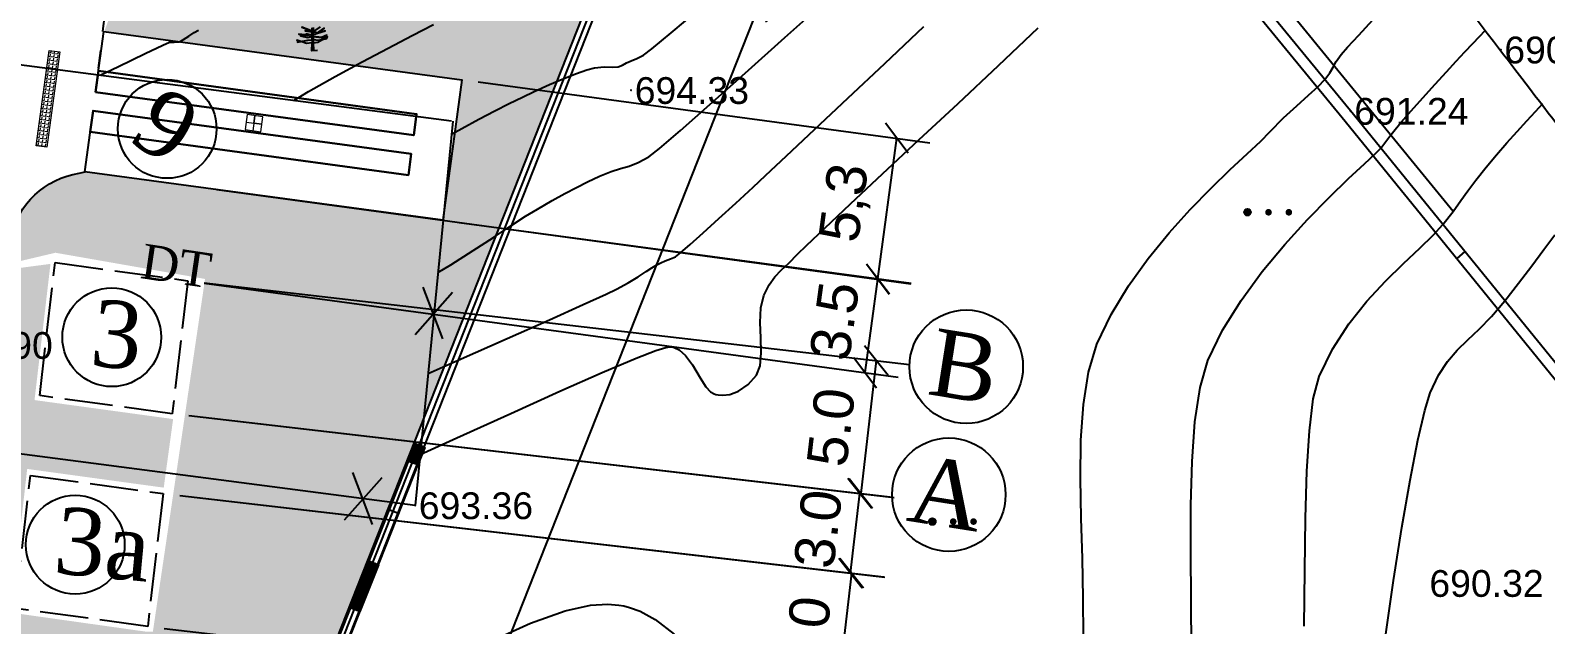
# Model space of a CAD drawing. Header units: feet. Extents: x 3381 to 683417, y 675186 to 4372291.
# Drawn here: x 682741.9 to 682798.5, y 4371968.5 to 4371990.7 of the extents above; entities that cross this region are included whole.
import ezdxf

# ---------------------------------------------------------------- set-up
doc = ezdxf.new("R2010")
doc.units = ezdxf.units.FT
doc.header["$MEASUREMENT"] = 0
doc.header["$PDMODE"] = 34
doc.header["$PDSIZE"] = 0.01
doc.linetypes.add('ACAD_ISO02W100', pattern=[15, 12, -3])
doc.linetypes.add('DUZ', pattern=[0])
doc.layers.get('0').update_dxf_attribs({"linetype": 'CONTINUOUS'})
doc.layers.get('Defpoints').update_dxf_attribs({"linetype": 'CONTINUOUS'})
for name, color, linetype in [('0_Point_Height', 2, 'CONTINUOUS'), ('0_Point_Point', 7, 'CONTINUOUS'), ('Aqaclar', 3, 'CONTINUOUS'), ('col bitkisi', 7, 'CONTINUOUS'), ('Layer8', 7, 'CONTINUOUS'), ('Yazilar', 7, 'CONTINUOUS'), ('yol', 7, 'CONTINUOUS')]:
    doc.layers.add(name, color=color, linetype=linetype)
for name, color, linetype, lineweight in [('ANA HORIZONTAL', 24, 'CONTINUOUS', 30), ('das tikili', 5, 'CONTINUOUS', 0), ('HORIZANTAL', 24, 'CONTINUOUS', 13)]:
    doc.layers.add(name, color=color, linetype=linetype, lineweight=lineweight)
doc.styles.get("Standard").update_dxf_attribs({"font": 'arial.ttf', "height": 1.5})
doc.styles.add('style5', font='arialazlat.ttf', dxfattribs={"height": 400})
doc.dimstyles.new('ISO-25', dxfattribs={"dimtxt": 1.5, "dimasz": 1, "dimexe": 1.25, "dimexo": 0.625, "dimtad": 1, "dimtxsty": 'Standard', "dimblk": 'OBLIQUE', "dimcen": 2.5, "dimadec": 0, "dimazin": 0, "dimtfac": 1, "dimtmove": 0, "dimatfit": 3, "dimldrblk": 'OBLIQUE', "dimfxl": 1, "dimarcsym": 0})

# ---------------------------------------------------------------- blocks, each defined once
blk = doc.blocks.new('gho09')
at = {"layer": 'yol', "lineweight": 20, "ltscale": 0.4}
h = blk.add_hatch(dxfattribs=at)
h.set_pattern_fill('ANGLE', color=256, scale=0.02)
h.set_pattern_definition([(0, (0, 0), (0, 0.1397), [0.1016, -0.0381]), (90, (0, 0), (-0.1397, 0), [0.1016, -0.0381])])
h.paths.add_polyline_path([(6099.173, 5735.746), (6095.576, 5735.746), (6095.576, 5736.146), (6099.173, 5736.146)])
for points in [[(6099.173, 5735.746), (6095.576, 5735.746), (6095.576, 5736.146), (6099.173, 5736.146)], [(6097.791, 5728.494), (6097.225, 5728.494), (6097.225, 5727.904), (6097.791, 5727.904)]]:
    blk.add_lwpolyline(points, close=True, dxfattribs=at)
at = {"layer": 'yol', "lineweight": 30, "ltscale": 0.4}
for points in [[(6096.362, 5734.218), (6096.362, 5722.218), (6097.162, 5722.218), (6097.162, 5734.218)], [(6097.862, 5734.218), (6097.862, 5722.218), (6098.662, 5722.218), (6098.662, 5734.218)]]:
    blk.add_lwpolyline(points, close=True, dxfattribs=at)
at = {"layer": 'yol', "lineweight": 20, "ltscale": 0.4}
blk.add_lwpolyline([(6097.508, 5728.494), (6097.508, 5727.904), (6097.508, 5728.199), (6097.791, 5728.199), (6097.225, 5728.199)], dxfattribs=at)
blk = doc.blocks.new('_Oblique')
at = {"color": 0, "linetype": 'ByBlock', "lineweight": -2}
blk.add_line((-0.5, -0.5), (0.5, 0.5), dxfattribs=at)
blk = doc.blocks.new('*D48')
at = {"color": 0, "lineweight": -2, "transparency": 16777216}
for p, q in [((682764.322, 4371993.59), (682770.297, 4371991.229)), ((682737.134, 4371910.689), (682769.134, 4371991.689)), ((682732.322, 4371912.59), (682738.297, 4371910.229))]:
    blk.add_line(p, q, dxfattribs=at)
at = {"layer": 'Defpoints', "color": 0, "lineweight": 30, "transparency": 16777216}
for p in [(682763.741, 4371993.819), (682769.134, 4371991.689), (682731.741, 4371912.819)]:
    blk.add_point(p, dxfattribs=at)
at = {"color": 0, "lineweight": -2, "transparency": 16777216}
for p, rotation in [((682769.134, 4371991.689), 68.44292071496228), ((682737.134, 4371910.689), 248.4429207149623)]:
    blk.add_blockref('_Oblique', p, dxfattribs=dict(at, rotation=rotation))
at = {"color": 0, "lineweight": 25, "transparency": 16777216, "insert": (682751.715, 4371951.749), "char_height": 1.5, "attachment_point": 5, "rotation": 68.4429}
blk.add_mtext('87,09', dxfattribs=at)
blk = doc.blocks.new('*D56')
at = {"color": 0, "lineweight": -2, "transparency": 16777216}
for p, q in [((682748.391, 4371981.303), (682774.745, 4371978.251)), ((682773.504, 4371978.395), (682772.928, 4371973.427)), ((682747.815, 4371976.335), (682774.17, 4371973.283))]:
    blk.add_line(p, q, dxfattribs=at)
at = {"layer": 'Defpoints', "color": 0, "lineweight": 30, "transparency": 16777216}
for p in [(682747.77, 4371981.375, 243.171), (682747.194, 4371976.407, 243.171), (682772.928, 4371973.427)]:
    blk.add_point(p, dxfattribs=at)
at = {"color": 0, "lineweight": -2, "transparency": 16777216}
for p, rotation in [((682773.504, 4371978.395), 83.39454021182124), ((682772.928, 4371973.427), 263.3945402118212)]:
    blk.add_blockref('_Oblique', p, dxfattribs=dict(at, rotation=rotation))
at = {"color": 0, "lineweight": 25, "transparency": 16777216, "insert": (682771.815, 4371975.902), "char_height": 1.5, "attachment_point": 5, "rotation": 83.3945}
blk.add_mtext('{\\fArial|b0|i0|c238|p34;5.0}', dxfattribs=at)
blk = doc.blocks.new('*D57')
at = {"color": 0, "lineweight": -2, "transparency": 16777216}
for p, q in [((682747.47, 4371973.355), (682773.827, 4371970.302)), ((682772.01, 4371965.478), (682772.585, 4371970.446)), ((682746.895, 4371968.387), (682773.251, 4371965.335))]:
    blk.add_line(p, q, dxfattribs=at)
at = {"layer": 'Defpoints', "color": 0, "lineweight": 30, "transparency": 16777216}
for p in [(682746.849, 4371973.426, 243.171), (682772.585, 4371970.446), (682746.274, 4371968.459, 243.171)]:
    blk.add_point(p, dxfattribs=at)
at = {"color": 0, "lineweight": -2, "transparency": 16777216}
for p, rotation in [((682772.585, 4371970.446), 83.39454021314612), ((682772.01, 4371965.478), 263.3945402131461)]:
    blk.add_blockref('_Oblique', p, dxfattribs=dict(at, rotation=rotation))
at = {"color": 0, "lineweight": 25, "transparency": 16777216, "insert": (682770.916, 4371968.122), "char_height": 1.5, "attachment_point": 5, "rotation": 83.3945}
blk.add_mtext('{\\fArial|b0|i0|c238|p34;5.0}', dxfattribs=at)
blk = doc.blocks.new('*D58')
at = {"color": 0, "lineweight": -2, "transparency": 16777216}
for p, q in [((682747.815, 4371976.335), (682774.127, 4371973.288)), ((682747.47, 4371973.355), (682773.782, 4371970.308)), ((682772.54, 4371970.451), (682772.885, 4371973.432))]:
    blk.add_line(p, q, dxfattribs=at)
at = {"layer": 'Defpoints', "color": 0, "lineweight": 30, "transparency": 16777216}
for p in [(682747.194, 4371976.407, 243.171), (682746.849, 4371973.426, 243.171), (682772.885, 4371973.432)]:
    blk.add_point(p, dxfattribs=at)
at = {"color": 0, "lineweight": -2, "transparency": 16777216}
for p, rotation in [((682772.885, 4371973.432), 83.39454021172371), ((682772.54, 4371970.451), 263.3945402117237)]:
    blk.add_blockref('_Oblique', p, dxfattribs=dict(at, rotation=rotation))
at = {"color": 0, "lineweight": 25, "transparency": 16777216, "insert": (682771.331, 4371972.102), "char_height": 1.5, "attachment_point": 5, "rotation": 83.3945}
blk.add_mtext('{\\fArial|b0|i0|c238|p34;3.0}', dxfattribs=at)
blk = doc.blocks.new('*D59')
at = {"color": 0, "lineweight": -2, "transparency": 16777216}
for p, q in [((682758.625, 4371988.804), (682775.51, 4371986.534)), ((682773.565, 4371981.448), (682774.271, 4371986.701)), ((682757.919, 4371983.551), (682774.804, 4371981.281))]:
    blk.add_line(p, q, dxfattribs=at)
at = {"layer": 'Defpoints', "color": 0, "lineweight": 30, "transparency": 16777216}
for p in [(682758.006, 4371988.887, 931.185), (682774.271, 4371986.701), (682757.3, 4371983.635, 931.185)]:
    blk.add_point(p, dxfattribs=at)
at = {"color": 0, "lineweight": -2, "transparency": 16777216}
for p, rotation in [((682774.271, 4371986.701), 82.34300490597937), ((682773.565, 4371981.448), 262.3430049059794)]:
    blk.add_blockref('_Oblique', p, dxfattribs=dict(at, rotation=rotation))
at = {"color": 0, "lineweight": 25, "transparency": 16777216, "insert": (682772.405, 4371984.278), "char_height": 1.5, "attachment_point": 5, "rotation": 82.343}
blk.add_mtext('5,3', dxfattribs=at)
blk = doc.blocks.new('*D62')
at = {"color": 0, "lineweight": -2, "transparency": 16777216}
for p, q in [((682748.862, 4371984.779), (682774.8, 4371981.262)), ((682748.389, 4371981.291), (682774.327, 4371977.774)), ((682773.089, 4371977.942), (682773.562, 4371981.43))]:
    blk.add_line(p, q, dxfattribs=at)
at = {"layer": 'Defpoints', "color": 0, "lineweight": 30, "transparency": 16777216}
for p in [(682748.243, 4371984.863, 931.185), (682747.77, 4371981.375, 243.171), (682773.562, 4371981.43)]:
    blk.add_point(p, dxfattribs=at)
at = {"color": 0, "lineweight": -2, "transparency": 16777216}
for p, rotation in [((682773.562, 4371981.43), 82.27822931678767), ((682773.089, 4371977.942), 262.2782293167877)]:
    blk.add_blockref('_Oblique', p, dxfattribs=dict(at, rotation=rotation))
at = {"color": 0, "lineweight": 25, "transparency": 16777216, "insert": (682771.946, 4371979.873), "char_height": 1.5, "attachment_point": 5, "rotation": 82.2782}
blk.add_mtext('{\\fArial|b0|i0|c238|p34;3.5}', dxfattribs=at)
blk = doc.blocks.new('*D32')
at = {"color": 0, "lineweight": -2, "transparency": 16777216}
blk.add_arc((682740.56, 4371935.687), 7.21, 68.4429, 172.4341, dxfattribs=at)
at = {"layer": 'Defpoints', "color": 0, "lineweight": 30, "transparency": 16777216}
for p in [(682763.481, 4371993.705), (682643.941, 4371948.521), (682738.925, 4371942.709), (682740.595, 4371935.683), (682731.623, 4371913.064)]:
    blk.add_point(p, dxfattribs=at)
at = {"color": 0, "lineweight": -2, "transparency": 16777216}
for p, rotation in [((682743.209, 4371942.393), 338.4429207151824), ((682733.413, 4371936.637), 262.434139284192)]:
    blk.add_blockref('_Oblique', p, dxfattribs=dict(at, rotation=rotation))
at = {"color": 0, "lineweight": 25, "transparency": 16777216, "insert": (682736.203, 4371943.103), "char_height": 1.5, "attachment_point": 5, "rotation": 30.4385}
blk.add_mtext('104°', dxfattribs=at)

msp = doc.modelspace()

# ---------------------------------------------------------------- hatches: boundary and pattern name
at = {"lineweight": 25}
h = msp.add_hatch(dxfattribs=at)
h.set_pattern_fill('GRASS', color=3)
h.set_pattern_definition([(90, (1845.1116, -2920.28305), (-0.707106781, 0.707106781), [0.1875, -1.226713563]), (45, (1845.1116, -2920.283), (-0.70710678119, 0.70710678119), [0.1875, -0.8125]), (135, (1845.1116, -2920.283), (-0.70710678119, -0.70710678119), [0.1875, -0.8125])])
edge = h.paths.add_edge_path(flags=16)
edge.add_arc((682658.082, 4371956.212), 3.56, 0, 360)
edge = h.paths.add_edge_path()
edge.add_line((682660.874, 4371958.42), (682665.412, 4371957.812))
edge.add_line((682665.412, 4371957.812), (682665.799, 4371960.701))
edge.add_line((682665.799, 4371960.701), (682658.472, 4371961.691))
edge.add_line((682658.472, 4371961.691), (682660.613, 4371977.547))
edge.add_line((682660.613, 4371977.547), (682668.986, 4371976.416))
edge.add_line((682668.986, 4371976.416), (682669.713, 4371981.799))
edge.add_line((682669.713, 4371981.799), (682665.061, 4371982.471))
edge.add_line((682665.061, 4371982.471), (682665.875, 4371988.112))
edge.add_line((682665.875, 4371988.112), (682673.997, 4371986.959))
edge.add_line((682673.997, 4371986.959), (682677.743, 4372014.074))
edge.add_line((682677.743, 4372014.074), (682677.836, 4372014.764))
edge.add_line((682677.836, 4372014.764), (682677.566, 4372014.27))
edge.add_line((682677.566, 4372014.27), (682640.028, 4371940.941))
edge.add_line((682640.028, 4371940.941), (682731.623, 4371913.064))
edge.add_line((682731.623, 4371913.064), (682763.481, 4371993.705))
edge.add_line((682763.481, 4371993.705), (682756.37, 4371996.426))
edge.add_line((682756.37, 4371996.426), (682754.616, 4371991.842))
edge.add_line((682754.616, 4371991.842), (682746.252, 4371994.776))
edge.add_arc((682905.681, 4371929.891), 172.127, 157.85455, 159.31778)
edge.add_line((682744.647, 4371990.683), (682758.012, 4371988.887))
edge.add_line((682758.012, 4371988.887), (682757.27, 4371983.639))
edge.add_line((682757.27, 4371983.639), (682743.941, 4371985.446))
edge.add_arc((682744.241, 4371982.305), 3.155, 95.4615, 167.5925)
edge.add_line((682741.16, 4371982.983), (682741.16, 4371982.028))
edge.add_line((682741.16, 4371982.028), (682742.827, 4371982.421))
edge.add_line((682742.827, 4371982.421), (682748.418, 4371981.442))
edge.add_line((682748.418, 4371981.442), (682746.468, 4371968.259))
edge.add_line((682746.468, 4371968.259), (682746.249, 4371968.259))
edge.add_line((682746.249, 4371968.259), (682741.16, 4371968.976))
edge.add_line((682741.16, 4371968.976), (682741.771, 4371974.344))
edge.add_line((682741.771, 4371974.344), (682746.874, 4371973.645))
edge.add_line((682746.874, 4371973.645), (682747.225, 4371976.207))
edge.add_line((682747.225, 4371976.207), (682742.045, 4371976.917))
edge.add_line((682742.045, 4371976.917), (682742.641, 4371982.005))
edge.add_line((682742.641, 4371982.005), (682741.06, 4371981.796))
edge.add_line((682741.06, 4371981.796), (682739.004, 4371965.83))
edge.add_line((682739.004, 4371965.83), (682747.74, 4371964.621))
edge.add_line((682747.74, 4371964.621), (682746.909, 4371957.265))
edge.add_line((682746.909, 4371957.265), (682738.126, 4371958.481))
edge.add_line((682738.126, 4371958.481), (682737.747, 4371955.83))
edge.add_line((682737.747, 4371955.83), (682731.62, 4371956.634))
edge.add_arc((682731.183, 4371946.643), 10, 87.4993, 110.7786)
edge.add_line((682727.636, 4371955.993), (682737.385, 4371954.567))
edge.add_line((682737.385, 4371954.567), (682736.758, 4371951.072))
edge.add_line((682736.758, 4371951.072), (682733.448, 4371951.598))
edge.add_line((682733.448, 4371951.598), (682733.841, 4371954.672))
edge.add_line((682733.841, 4371954.672), (682731.31, 4371955.007))
edge.add_line((682731.31, 4371955.007), (682730.905, 4371951.945))
edge.add_line((682730.905, 4371951.945), (682727.581, 4371952.385))
edge.add_line((682727.581, 4371952.385), (682727.933, 4371955.482))
edge.add_line((682727.933, 4371955.482), (682727.139, 4371955.789))
edge.add_arc((682731.353, 4371946.431), 10.263, 114.2395, 179.0096)
edge.add_line((682721.091, 4371946.608), (682720.741, 4371943.972))
edge.add_line((682720.741, 4371943.972), (682717.755, 4371944.299))
edge.add_line((682717.755, 4371944.299), (682716.874, 4371939.436))
edge.add_line((682716.874, 4371939.436), (682708.165, 4371940.649))
edge.add_line((682708.165, 4371940.649), (682708.852, 4371945.55))
edge.add_line((682708.852, 4371945.55), (682701.926, 4371946.469))
edge.add_line((682701.926, 4371946.469), (682702.361, 4371949.743))
edge.add_arc((682699.387, 4371950.138), 3, 352.4412, 442.1402)
edge.add_line((682699.797, 4371953.11), (682687.911, 4371954.75))
edge.add_line((682687.911, 4371954.75), (682686.64, 4371945.333))
edge.add_line((682686.64, 4371945.333), (682679.337, 4371946.312))
edge.add_line((682679.337, 4371946.312), (682680.591, 4371955.761))
edge.add_line((682680.591, 4371955.761), (682677.575, 4371956.183))
edge.add_line((682677.575, 4371956.183), (682676.314, 4371946.678))
edge.add_line((682676.314, 4371946.678), (682674.884, 4371946.953))
edge.add_line((682674.884, 4371946.953), (682664.163, 4371948.496))
edge.add_line((682664.163, 4371948.496), (682665.212, 4371956.326))
edge.add_line((682665.212, 4371956.326), (682661.592, 4371956.811))
edge.add_arc((682658.082, 4371956.212), 3.56, 9.688, 38.3434)
h = msp.add_hatch(dxfattribs=at)
h.set_pattern_fill('ANSI31', scale=0.3, angle=76.6288)
h.set_pattern_definition([(121.628787469, (4781736.289475, 2693466.49473), (-0.03192988339517, -0.01966551668202), [])])
h.paths.add_polyline_path([(682756.001, 4371974.636), (682756.272, 4371975.288), (682756.63, 4371975.146), (682756.378, 4371974.501)])
h = msp.add_hatch(dxfattribs=at)
h.set_pattern_fill('ANSI31', scale=0.3, angle=76.0049)
h.set_pattern_definition([(121.004872172, (4763213.553996, 2648926.072736), (-0.0321421312917, -0.01931666109934), [])])
h.paths.add_polyline_path([(682753.842, 4371969.151), (682754.538, 4371970.908), (682754.899, 4371970.764), (682754.209, 4371969.014)])
at = {"layer": 'col bitkisi', "lineweight": 25, "ltscale": 1.5}
h = msp.add_hatch(color=256, dxfattribs=at)
edge = h.paths.add_edge_path()
edge.add_arc((682787.379, 4371983.933), 0.125, 0, 360)
h = msp.add_hatch(color=256, dxfattribs=at)
edge = h.paths.add_edge_path()
edge.add_arc((682788.162, 4371983.933), 0.125, 0, 360)
h = msp.add_hatch(color=256, dxfattribs=at)
edge = h.paths.add_edge_path()
edge.add_arc((682788.921, 4371983.933), 0.125, 0, 360)
h = msp.add_hatch(color=256, dxfattribs=at)
edge = h.paths.add_edge_path()
edge.add_arc((682775.597, 4371972.376), 0.125, 0, 360)
h = msp.add_hatch(color=256, dxfattribs=at)
edge = h.paths.add_edge_path()
edge.add_arc((682776.38, 4371972.376), 0.125, 0, 360)
h = msp.add_hatch(color=256, dxfattribs=at)
edge = h.paths.add_edge_path()
edge.add_arc((682777.139, 4371972.376), 0.125, 0, 360)

# ---------------------------------------------------------------- linework, layer by layer
at = {"color": 7, "lineweight": 25}
for p, q in [((682744.51, 4371989.982, 452.353), (682744.421, 4371989.323, 452.353)), ((682755.286, 4371972.83), (682755.649, 4371972.691))]:
    msp.add_line(p, q, dxfattribs=at)
at = {"linetype": 'Continuous', "lineweight": 25}
msp.add_line((682795.498, 4371982.467), (682795.194, 4371982.207), dxfattribs=at)
at = {"color": 1, "lineweight": 25}
for p, q in [((682756.561, 4371981.135, 697.5), (682757.297, 4371979.202)), ((682756.268, 4371979.365), (682757.671, 4371980.954)), ((682753.633, 4371972.437), (682755.035, 4371974.026)), ((682753.925, 4371974.206, 697.5), (682754.661, 4371972.273))]:
    msp.add_line(p, q, dxfattribs=at)
at = {"color": 7, "lineweight": 25}
for points in [[(682751.627, 4371998.67), (682764.001, 4371993.934), (682731.859, 4371912.574), (682639.454, 4371940.698), (682682.645, 4372025.07), (682742.284, 4372002.245)], [(682751.484, 4371998.296), (682763.481, 4371993.705), (682731.623, 4371913.064), (682640.028, 4371940.941), (682682.837, 4372024.568), (682742.141, 4372001.872)], [(682742.393, 4372001.805), (682742.568, 4372002.166), (682717.245, 4372011.848), (682678.351, 4372016.681), (682643.305, 4371948.218), (682740.854, 4371935.23), (682756.631, 4371975.146), (682756.272, 4371975.288), (682740.595, 4371935.683), (682643.941, 4371948.521), (682678.63, 4372016.248), (682717.144, 4372011.474), (682742.393, 4372001.805)], [(682756.001, 4371974.636), (682756.272, 4371975.288), (682756.63, 4371975.146), (682756.376, 4371974.502), (682756.001, 4371974.636)], [(682753.842, 4371969.151), (682754.538, 4371970.908), (682754.899, 4371970.765), (682754.207, 4371969.015), (682753.842, 4371969.151)]]:
    msp.add_lwpolyline(points, dxfattribs=at)
at = {"color": 1, "lineweight": 25}
msp.add_lwpolyline([(682639.741, 4371940.819), (682682.741, 4372024.819), (682763.741, 4371993.819), (682731.741, 4371912.819)], close=True, dxfattribs=at)
at = {"linetype": 'Continuous', "lineweight": 25, "elevation": 687.196}
for points in [[(682823.933, 4371946.661), (682800.23, 4371976.01), (682790.92, 4371987.466), (682780.168, 4372000.56), (682776.544, 4372004.818)], [(682824.254, 4371946.9), (682800.541, 4371976.261), (682791.23, 4371987.719), (682780.476, 4372000.815), (682776.886, 4372005.109)]]:
    msp.add_lwpolyline(points, dxfattribs=at)
at = {"color": 7, "lineweight": 25, "elevation": 690.5}
msp.add_lwpolyline([(682795.057, 4371983.968), (682781.179, 4372000.936, 0.310246), (682770.31, 4372004.103), (682750.036, 4371997.426, 0.287294), (682744.61, 4371990.894), (682744.583, 4371990.692)], format="xyb", dxfattribs=at)
at = {"color": 7, "lineweight": 25, "elevation": 931.185}
msp.add_lwpolyline([(682744.325, 4371988.421), (682744.632, 4371990.685), (682758.012, 4371988.887), (682757.3, 4371983.635), (682743.922, 4371985.449), (682744.231, 4371987.728)], dxfattribs=at)
at = {"color": 7, "lineweight": 25}
msp.add_lwpolyline([(682737.747, 4371955.83), (682741.16, 4371982.983, -0.312203), (682743.711, 4371985.392), (682743.941, 4371985.446)], format="xyb", dxfattribs=at)
at = {"color": 7, "linetype": 'ACAD_ISO02W100', "lineweight": 25, "ltscale": 0.15, "elevation": 243.171}
for points in [[(682742.815, 4371982.052), (682747.77, 4371981.375), (682747.194, 4371976.407), (682742.239, 4371977.084), (682742.815, 4371982.052)], [(682741.319, 4371969.135), (682741.894, 4371974.103), (682746.849, 4371973.426), (682746.274, 4371968.459), (682741.319, 4371969.135)]]:
    msp.add_lwpolyline(points, dxfattribs=at)
at = {"color": 7, "linetype": 'DUZ', "lineweight": 25}
for centre, radius in [((682747.003, 4371987.048, 1622.185), 1.846), ((682744.932, 4371979.266, -490.539), 1.846), ((682776.865, 4371978.163), 2.121), ((682776.216, 4371973.383, 243.171), 2.121), ((682743.567, 4371971.515, -1131.832), 1.846)]:
    msp.add_circle(centre, radius, dxfattribs=at)
at = {"linetype": 'Continuous', "lineweight": 25}
msp.add_open_spline([(682691.713, 4372146.789), (682693.534, 4372143.319), (682699.84, 4372131.301), (682709.737, 4372113.319), (682723.732, 4372094.055), (682734.503, 4372073.857), (682745.466, 4372055.972), (682754.594, 4372038.568), (682768.009, 4372020.047), (682784.609, 4372005.758), (682796.144, 4371990.921), (682804.074, 4371980.439), (682815.392, 4371968.52), (682823.641, 4371957.828), (682828.085, 4371952.068)], degree=3, knots=[0, 0, 0, 0, 11.75951, 40.72321, 61.46233, 83.054979, 109.290717, 124.392744, 141.962718, 177.533008, 189.558821, 198.276488, 216.955448, 238.768866, 238.768866, 238.768866, 238.768866], dxfattribs=at)
at = {"layer": '0_Point_Point', "lineweight": 25}
for p in [(682796.837, 4371990.011, 690.862), (682764.34, 4371988.496, 694.334), (682791.23, 4371987.719, 691.244), (682756.269, 4371972.983)]:
    msp.add_point(p, dxfattribs=at)
at = {"layer": 'ANA HORIZONTAL', "color": 16, "lineweight": 25}
for points, elevation in [([(682751.732, 4371988.114), (682752.288, 4371988.451), (682753.285, 4371989.007), (682754.289, 4371989.553), (682755.262, 4371990.071), (682756.163, 4371990.542), (682756.955, 4371990.95)], 695), ([(682792.53, 4371968.079), (682792.829, 4371970.174), (682793.143, 4371972.152), (682793.455, 4371973.926), (682793.748, 4371975.413), (682794.002, 4371976.528), (682794.199, 4371977.187), (682794.514, 4371977.844), (682794.852, 4371978.358), (682795.217, 4371978.782), (682795.611, 4371979.168), (682796.037, 4371979.568), (682796.499, 4371980.034), (682796.998, 4371980.621), (682797.51, 4371981.283), (682797.998, 4371981.928), (682798.451, 4371982.537), (682798.858, 4371983.088)], 690)]:
    msp.add_lwpolyline(points, dxfattribs=dict(at, elevation=elevation))
at = {"layer": 'Aqaclar', "color": 3, "lineweight": 25}
for points in [[(682752.624, 4371989.977), (682752.413, 4371989.97), (682752.416, 4371990.264), (682752.208, 4371990.241), (682751.999, 4371990.316), (682751.848, 4371990.37), (682751.999, 4371990.316), (682751.874, 4371990.289), (682751.999, 4371990.316), (682752.253, 4371990.37), (682752.418, 4371990.377), (682752.416, 4371990.264), (682752.462, 4371990.269), (682752.465, 4371989.972), (682752.462, 4371990.269), (682752.638, 4371990.289), (682752.805, 4371990.383), (682752.973, 4371990.427), (682752.805, 4371990.383), (682752.998, 4371990.492), (682752.805, 4371990.383), (682752.663, 4371990.346), (682752.46, 4371990.376), (682752.462, 4371990.269), (682752.46, 4371990.376), (682752.442, 4371990.378), (682752.418, 4371990.377), (682752.419, 4371990.5), (682752.417, 4371990.5), (682752.246, 4371990.459), (682751.987, 4371990.532), (682752.246, 4371990.459), (682752.417, 4371990.5), (682752.419, 4371990.5), (682752.42, 4371990.546), (682752.411, 4371990.548), (682752.196, 4371990.597), (682752.325, 4371990.568), (682752.253, 4371990.556), (682751.924, 4371990.589), (682752.253, 4371990.556), (682752.325, 4371990.568), (682752.42, 4371990.582), (682752.42, 4371990.546), (682752.42, 4371990.582), (682752.458, 4371990.588), (682752.46, 4371990.376), (682752.459, 4371990.5), (682752.461, 4371990.5), (682752.764, 4371990.467), (682752.966, 4371990.556), (682752.764, 4371990.467), (682752.459, 4371990.5), (682752.458, 4371990.588), (682752.569, 4371990.605), (682752.865, 4371990.816), (682752.603, 4371990.63), (682752.625, 4371990.621), (682752.91, 4371990.718), (682752.625, 4371990.621), (682752.518, 4371990.662), (682752.457, 4371990.671), (682752.458, 4371990.588), (682752.457, 4371990.671), (682752.422, 4371990.677), (682752.42, 4371990.582), (682752.422, 4371990.677), (682752.158, 4371990.718), (682752.422, 4371990.677), (682752.422, 4371990.726), (682752.354, 4371990.726), (682752.032, 4371990.848), (682752.354, 4371990.726), (682752.422, 4371990.726), (682752.423, 4371990.829)], [(682752.455, 4371990.842), (682752.456, 4371990.726), (682752.422, 4371990.726), (682752.456, 4371990.726), (682752.457, 4371990.671), (682752.456, 4371990.726), (682752.537, 4371990.726), (682752.736, 4371990.859)]]:
    msp.add_lwpolyline(points, dxfattribs=at)
at = {"layer": 'col bitkisi', "lineweight": 25, "ltscale": 1.5}
for centre in [(682787.379, 4371983.933), (682775.597, 4371972.376)]:
    msp.add_circle(centre, 0.125, dxfattribs=at)
at = {"layer": 'das tikili', "color": 32, "lineweight": 25}
msp.add_line((682739.682, 4371989.681), (682757.634, 4371987.347), dxfattribs=at)
at = {"layer": 'das tikili', "color": 1, "lineweight": 25}
msp.add_line((682757.675, 4371987.342), (682756.269, 4371972.983), dxfattribs=at)
at = {"layer": 'das tikili', "color": 32, "lineweight": 25}
msp.add_lwpolyline([(682756.269, 4371972.983), (682738.317, 4371975.317)], dxfattribs=at)
at = {"layer": 'HORIZANTAL', "color": 32, "linetype": 'Continuous', "lineweight": 25}
for points, elevation in [([(682757.121, 4371981.68), (682757.607, 4371981.975), (682758.443, 4371982.506), (682759.192, 4371982.997), (682759.847, 4371983.43), (682760.399, 4371983.788), (682760.838, 4371984.056), (682761.394, 4371984.37), (682761.867, 4371984.632), (682762.294, 4371984.86), (682762.714, 4371985.072), (682763.165, 4371985.284), (682763.592, 4371985.456), (682763.946, 4371985.565), (682764.27, 4371985.66), (682764.609, 4371985.791), (682765.007, 4371986.005), (682765.407, 4371986.32), (682766.191, 4371986.993), (682767.283, 4371987.955), (682768.607, 4371989.136), (682770.088, 4371990.466), (682771.651, 4371991.877)], 694), ([(682757.626, 4371986.848), (682758.01, 4371987.06), (682758.653, 4371987.408), (682759.244, 4371987.72), (682759.785, 4371987.997), (682760.276, 4371988.239), (682760.719, 4371988.448), (682761.293, 4371988.704), (682761.828, 4371988.929), (682762.302, 4371989.115), (682762.692, 4371989.252), (682762.978, 4371989.331), (682763.339, 4371989.368), (682763.644, 4371989.361), (682763.853, 4371989.37), (682764.015, 4371989.436), (682764.172, 4371989.522), (682764.342, 4371989.588), (682764.56, 4371989.673), (682764.808, 4371989.804), (682765.113, 4371990.046), (682765.843, 4371990.644), (682766.913, 4371991.53)], 694.5), ([(682744.495, 4371989.055), (682745.186, 4371989.384), (682746.18, 4371989.861), (682746.834, 4371990.175), (682747.089, 4371990.292), (682747.269, 4371990.294), (682747.445, 4371990.304), (682747.613, 4371990.387), (682747.808, 4371990.518), (682748.013, 4371990.649), (682748.178, 4371990.741)], 695.5), ([(682756.455, 4371974.883), (682757.832, 4371975.507), (682759.844, 4371976.42), (682761.675, 4371977.246), (682763.259, 4371977.947), (682764.527, 4371978.483), (682765.268, 4371978.769), (682765.643, 4371978.885), (682765.798, 4371978.912), (682765.846, 4371978.91), (682765.947, 4371978.881), (682766.132, 4371978.79), (682766.372, 4371978.586), (682766.637, 4371978.232), (682766.919, 4371977.747), (682767.137, 4371977.406), (682767.312, 4371977.221), (682767.441, 4371977.145), (682767.511, 4371977.125), (682767.599, 4371977.112), (682767.774, 4371977.102), (682768.031, 4371977.131), (682768.354, 4371977.244), (682768.721, 4371977.494), (682769.032, 4371977.848), (682769.158, 4371978.198), (682769.195, 4371978.68), (682769.184, 4371979.238), (682769.169, 4371979.818), (682769.193, 4371980.363), (682769.298, 4371980.819), (682769.494, 4371981.22), (682769.707, 4371981.517), (682769.948, 4371981.769), (682770.229, 4371982.034), (682770.561, 4371982.369), (682770.894, 4371982.696), (682771.575, 4371983.341), (682772.543, 4371984.249), (682773.737, 4371985.365), (682775.096, 4371986.635), (682776.56, 4371988.004), (682778.068, 4371989.417), (682779.558, 4371990.82)], 693), ([(682756.752, 4371977.914), (682757.875, 4371978.404), (682759.708, 4371979.214), (682761.289, 4371979.919), (682762.545, 4371980.484), (682763.405, 4371980.875), (682763.794, 4371981.057), (682764.227, 4371981.295), (682764.601, 4371981.527), (682764.901, 4371981.724), (682765.113, 4371981.858), (682765.301, 4371981.964), (682765.454, 4371982.045), (682765.611, 4371982.121), (682765.813, 4371982.191), (682766.005, 4371982.275), (682766.186, 4371982.419), (682766.543, 4371982.73), (682767.035, 4371983.169), (682767.619, 4371983.697), (682768.253, 4371984.277), (682768.896, 4371984.869), (682769.367, 4371985.307), (682770.153, 4371986.043), (682771.196, 4371987.024), (682772.438, 4371988.192), (682773.817, 4371989.493), (682775.276, 4371990.872)], 693.5), ([(682781.244, 4371968.102), (682781.241, 4371969.521), (682781.204, 4371971), (682781.16, 4371972.5), (682781.135, 4371973.984), (682781.154, 4371975.415), (682781.246, 4371976.753), (682781.435, 4371977.962), (682781.748, 4371979.003), (682782.28, 4371980.118), (682782.93, 4371981.191), (682783.663, 4371982.209), (682784.444, 4371983.164), (682785.24, 4371984.043), (682786.015, 4371984.836), (682786.734, 4371985.533), (682787.364, 4371986.123), (682787.87, 4371986.595), (682788.217, 4371986.939), (682788.727, 4371987.46), (682789.216, 4371987.916), (682789.655, 4371988.308), (682790.015, 4371988.633), (682790.266, 4371988.893), (682790.451, 4371989.143), (682790.575, 4371989.354), (682790.696, 4371989.567), (682790.875, 4371989.823), (682791.115, 4371990.098), (682791.532, 4371990.552), (682792.066, 4371991.122)], 691.5), ([(682785.286, 4371967.597), (682785.271, 4371969.423), (682785.255, 4371971.236), (682785.26, 4371972.987), (682785.305, 4371974.627), (682785.412, 4371976.108), (682785.603, 4371977.381), (682785.899, 4371978.397), (682786.447, 4371979.529), (682787.138, 4371980.643), (682787.927, 4371981.718), (682788.768, 4371982.732), (682789.616, 4371983.663), (682790.425, 4371984.491), (682791.15, 4371985.192), (682791.744, 4371985.747), (682792.164, 4371986.132), (682792.362, 4371986.327), (682792.551, 4371986.579), (682792.697, 4371986.782), (682792.891, 4371987.03), (682793.125, 4371987.303), (682793.491, 4371987.718), (682793.933, 4371988.212), (682794.392, 4371988.722), (682794.812, 4371989.183), (682795.175, 4371989.578), (682795.502, 4371989.929), (682795.793, 4371990.237), (682796.045, 4371990.504), (682796.258, 4371990.73)], 691), ([(682789.492, 4371968.467), (682789.513, 4371970.549), (682789.543, 4371972.501), (682789.597, 4371974.261), (682789.69, 4371975.771), (682789.836, 4371976.968), (682790.049, 4371977.792), (682790.555, 4371978.825), (682791.164, 4371979.764), (682791.836, 4371980.609), (682792.529, 4371981.362), (682793.201, 4371982.024), (682793.812, 4371982.596), (682794.318, 4371983.079), (682794.68, 4371983.474), (682795.057, 4371983.968), (682795.348, 4371984.368), (682795.611, 4371984.735), (682795.906, 4371985.131), (682796.293, 4371985.617), (682796.68, 4371986.076), (682797.074, 4371986.525), (682797.459, 4371986.953), (682797.822, 4371987.347), (682798.145, 4371987.698), (682798.413, 4371987.993)], 690.5), ([(682759.185, 4371967.948), (682760.578, 4371968.587), (682761.872, 4371969.046), (682762.821, 4371969.25), (682763.474, 4371969.291), (682763.88, 4371969.259), (682764.072, 4371969.224), (682764.277, 4371969.172), (682764.674, 4371969.029), (682765.242, 4371968.724), (682765.953, 4371968.171)], 691.5)]:
    msp.add_lwpolyline(points, dxfattribs=dict(at, elevation=elevation))

# ---------------------------------------------------------------- block references
at = {"layer": 'yol', "lineweight": 25, "rotation": 82.27822933220608}
msp.add_blockref('gho09', (687607.222, 4365175.389, 931.185), dxfattribs=at)

# ---------------------------------------------------------------- texts
at = {"layer": '0_Point_Height', "color": 0, "lineweight": 25}
for s, p in [('690.86', (682796.973, 4371989.497, 690.862)), ('694.33', (682764.476, 4371987.982, 694.334)), ('691.24', (682791.366, 4371987.205, 691.244)), ('694.90', (682738.455, 4371978.457, 694.896)), ('693.36', (682756.405, 4371972.469)), ('690.32', (682794.173, 4371969.565, 690.322))]:
    msp.add_text(s, height=1, dxfattribs=at).set_placement(p)
at = {"layer": 'Layer8', "color": 0, "lineweight": 25, "width": 81.30669, "attachment_point": 7, "style": 'style5'}
for s, insert, char_height, rotation in [('{\\fTimes New Roman|b0|i0|c238|p18;\\H1.27391x;9\\H0.78498x;  }', (682745.476, 4371986.606, 1622.185), 1.96246, 327.2746), ('{\\fTimes New Roman|b0|i0|c238|p18;3}', (682744.069, 4371978.177, -490.539), 2.5, 354.5842), ('{\\fTimes New Roman|b0|i0|c238|p18;B}', (682775.354, 4371977.133, -6), 2.5, 351.0579), ('{\\fTimes New Roman|b0|i0|c238|p18;A}', (682774.582, 4371972.417, 237.171), 2.5, 351.0579), ('{\\fTimes New Roman|b0|i0|c238|p18;3a}', (682742.705, 4371970.426, -1131.832), 2.5, 354.5842)]:
    msp.add_mtext(s, dxfattribs=dict(at, insert=insert, char_height=char_height, rotation=rotation))
at = {"layer": 'Yazilar', "lineweight": 25, "insert": (682746.148, 4371982.765), "char_height": 1.3, "width": 0.10588, "attachment_point": 1, "rotation": 351.5862}
msp.add_mtext('{\\fTimes New Roman|b0|i0|c0|p18;DT}', dxfattribs=at)

# ---------------------------------------------------------------- dimensions: what is measured, and where the dimension line sits
at = {"color": 3, "lineweight": 25}
dim = msp.add_angular_dim_2l(base=(682738.925, 4371942.709), line1=((682740.595, 4371935.683), (682643.941, 4371948.521)), line2=((682763.481, 4371993.705), (682731.623, 4371913.064)), dimstyle='ISO-25', dxfattribs=at)
dim.commit()
dim.dimension.update_dxf_attribs({"geometry": '*D32', "text_midpoint": (682736.203, 4371943.103)})
at = {"color": 7, "lineweight": 25}
for p1, p2, distance, picture, middle in [((682731.741, 4371912.819), (682763.741, 4371993.819), -5.799, '*D48', (682751.715, 4371951.749)), ((682757.3, 4371983.635, 931.185), (682758.006, 4371988.887, 931.185), -16.411, '*D59', (682772.405, 4371984.278))]:
    dim = msp.add_aligned_dim(p1=p1, p2=p2, distance=distance, dimstyle='ISO-25', dxfattribs=at)
    dim.commit()
    dim.dimension.update_dxf_attribs({"geometry": picture, "text_midpoint": middle})
for base, p1, p2, angle, text, picture, middle in [((682773.562, 4371981.43), (682747.77, 4371981.375, 243.171), (682748.243, 4371984.863, 931.185), 82.2782, '{\\fArial|b0|i0|c238|p34;3.5}', '*D62', (682773.325, 4371979.686)), ((682772.928, 4371973.427), (682747.77, 4371981.375, 243.171), (682747.194, 4371976.407, 243.171), 263.3945, '{\\fArial|b0|i0|c238|p34;5.0}', '*D56', (682773.196, 4371975.742)), ((682772.885, 4371973.432), (682746.849, 4371973.426, 243.171), (682747.194, 4371976.407, 243.171), 83.3945, '{\\fArial|b0|i0|c238|p34;3.0}', '*D58', (682772.713, 4371971.942))]:
    dim = msp.add_linear_dim(base=base, p1=p1, p2=p2, angle=angle, text=text, dimstyle='ISO-25', dxfattribs=at)
    dim.commit()
    dim.dimension.update_dxf_attribs({"geometry": picture, "text_midpoint": middle, "dimtype": 161})
dim = msp.add_aligned_dim(p1=(682746.274, 4371968.459, 243.171), p2=(682746.849, 4371973.426, 243.171), distance=-25.908, text='{\\fArial|b0|i0|c238|p34;5.0}', dimstyle='ISO-25', dxfattribs=at)
dim.commit()
dim.dimension.update_dxf_attribs({"geometry": '*D57', "text_midpoint": (682770.916, 4371968.122)})

doc.saveas('drawing.dxf')
